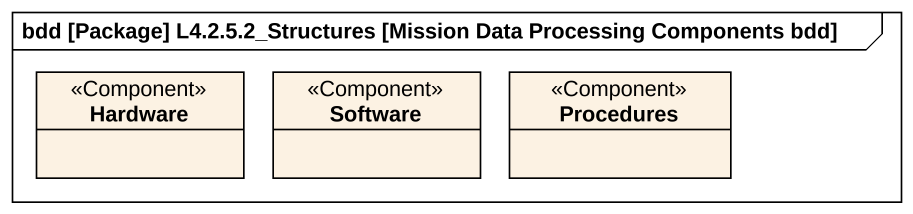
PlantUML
@startuml
mainframe bdd [Package] L4.2.5.2_Structures [Mission Data Processing Components bdd]
hide circle
hide empty members
class Hardware <<Component>>
class Software <<Component>>
class Procedures <<Component>>
@enduml
